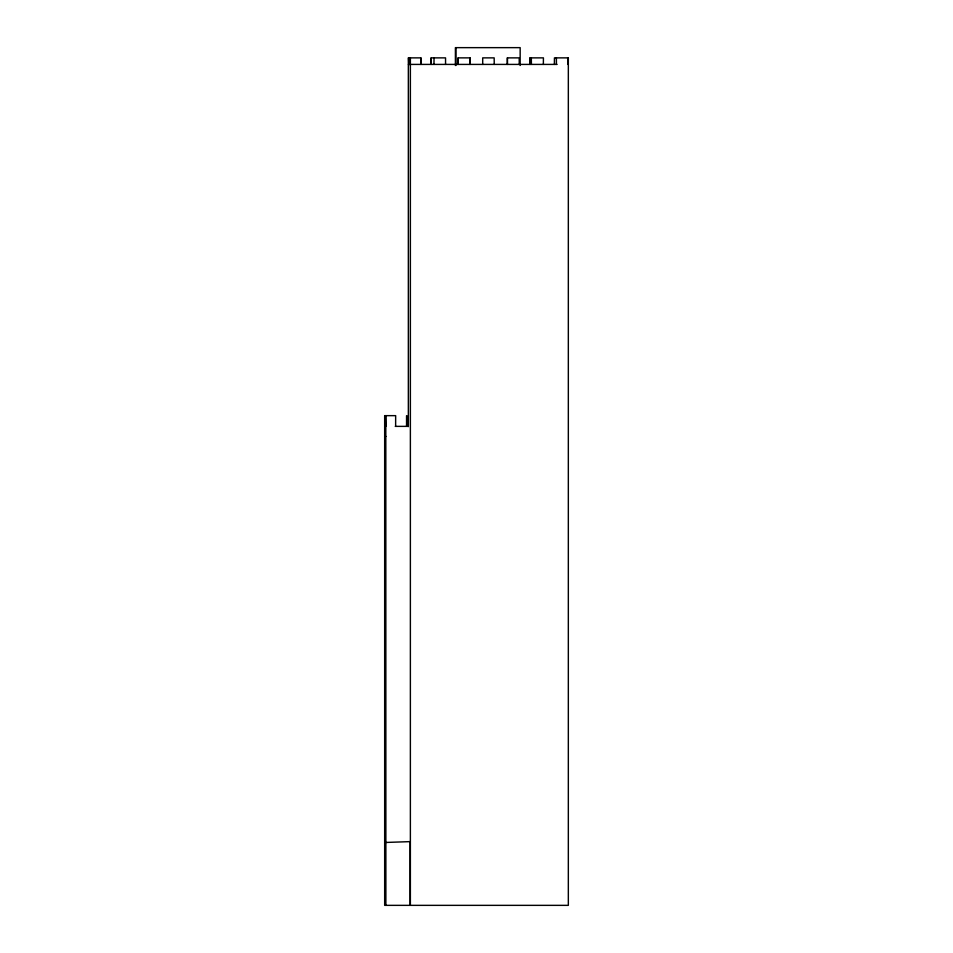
<?xml version="1.0" encoding="UTF-8"?>
<svg xmlns="http://www.w3.org/2000/svg" width="953" height="953" viewBox="0 0 953 953"><rect width="100%" height="100%" fill="white"/><g stroke="black" fill="none" stroke-linecap="round" stroke-linejoin="round"><path stroke-width="1.43" d="M567.631 64.339L568.226 64.304M385.882 842.452L410.374 841.618M458.19 57.871L458.19 64.411L458.131 57.871L470.079 57.871L470.079 64.411M408.444 64.411L557.064 64.411M568.226 64.411L567.631 57.871M406.55 415.651L406.55 426.372M408.229 415.651L408.277 426.372L395.281 426.372M384.738 426.372L385.822 426.372M384.667 436.414L385.882 436.414M568.107 57.871L567.988 64.411L567.869 57.871M556.373 57.871L556.433 64.411M554.384 64.411L554.443 57.871L568.333 57.871L568.333 905.35L384.667 905.35L384.667 415.651L395.662 415.651L395.626 426.372M543.353 64.411L543.424 57.871L529.987 57.871L529.987 64.411M531.333 57.871L531.393 64.411M530.059 57.871L530.059 64.411M520.159 65.471L520.159 47.65L455.403 47.65L455.403 65.471M519.266 64.411L519.194 57.871L507.353 57.871L507.353 64.411M507.425 57.871L507.425 64.411M494.238 64.411L494.166 57.871L482.694 57.871L482.694 64.411M470.008 57.871L470.008 64.411M455.951 47.65L455.951 65.471M445.551 64.411L445.551 57.871L431.161 57.871L431.161 64.411M434.044 57.871L433.972 64.411M431.221 57.871L431.221 64.411M420.892 64.411L420.892 57.871L408.349 57.871L408.349 426.599M420.821 57.871L420.821 64.411M410.374 57.871L410.374 905.35M410.266 64.411L410.147 57.871L410.04 64.411M410.124 841.618L410.124 905.35M409.79 57.871L409.897 64.411M409.647 57.871L409.54 64.411M409.409 57.871L409.409 64.411L409.171 57.871M408.932 57.871L409.051 64.411M408.813 57.871L408.813 64.411L408.575 57.871M385.822 415.651L385.882 905.35M385.524 415.651L385.679 426.372M385.31 415.651L385.453 426.372M385.167 415.651L385.238 426.372M385.024 415.651L384.952 426.372L384.809 415.651"/></g></svg>
